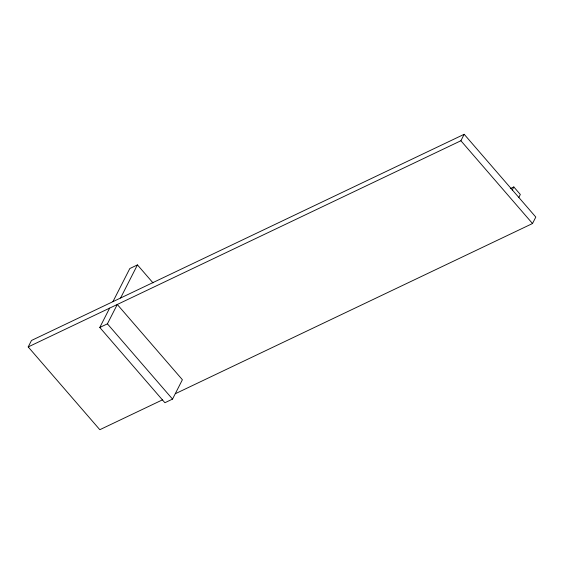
<?xml version="1.0" encoding="UTF-8"?>
<svg xmlns="http://www.w3.org/2000/svg" width="564" height="564" viewBox="0 0 564 564"><rect width="100%" height="100%" fill="white"/><g stroke="black" fill="none" stroke-linecap="round" stroke-linejoin="round"><path stroke-width="0.85" d="M162.658 399.763L99.821 429.705L28.2 346.93L31.485 340.473L464.179 134.295L535.8 217.069L532.515 223.527L175.383 393.7M99.786 327.472L107.421 323.835L117.284 304.475L182.391 379.734L172.528 399.093L164.892 402.731L99.786 327.472L109.649 308.113M112.934 301.662L129.812 268.542L137.447 264.904L153.006 282.881M120.569 298.025L137.447 264.904M28.2 346.93L460.894 140.746L464.179 134.295M512.239 190.054L513.818 186.952L520.332 194.474L518.753 197.583M510.646 188.468L513.818 186.952M460.894 140.746L532.515 223.527M107.421 323.835L172.528 399.093"/></g></svg>
